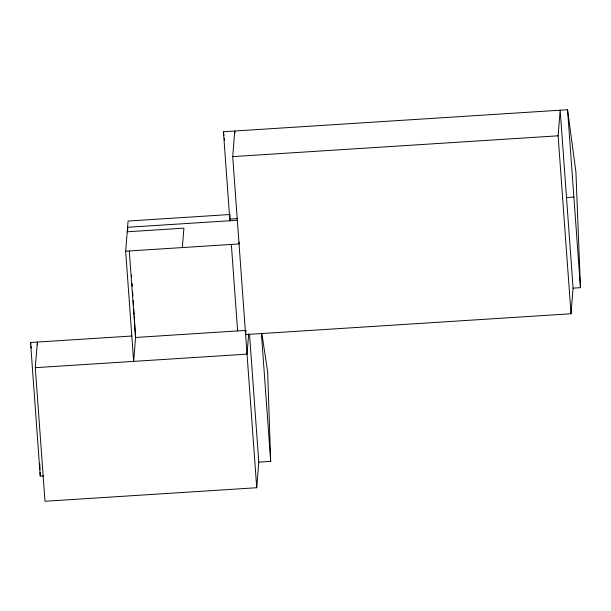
<?xml version="1.0" encoding="UTF-8"?>
<svg xmlns="http://www.w3.org/2000/svg" width="611" height="611" viewBox="0 0 611 611"><rect width="100%" height="100%" fill="white"/><g stroke="black" fill="none" stroke-linecap="round" stroke-linejoin="round"><path stroke-width="0.92" d="M249.509 334.209L258.781 462.122L256.727 487.731L44.985 501.272L35.293 367.669L37.355 342.061L37.561 344.902M134.237 316.635L135.573 337.463L133.649 361.384L125.66 251.197L128.089 221.029L230.133 214.507M182.353 247.57L183.911 228.163L127.218 231.783M256.727 487.731L232.707 156.615L234.769 131.006L234.907 132.9M229.629 220.747L230.057 215.416M239.191 242.109L239.038 243.949L125.66 251.197M245.912 330.887L245.614 334.568L571.018 313.764L573.08 288.148L560.172 110.201L558.11 135.81L571.018 313.764M248.662 333.889L247.035 354.136L35.293 367.669M229.896 220.953L223.427 131.732L567.543 109.728L575.906 171.836L580.45 287.682L573.08 288.148M232.707 156.615L558.11 135.81M229.767 219.059L237.32 218.578M566.504 197.529L573.874 197.063M237.183 220.266L127.584 227.277L127.791 230.126M43.641 475.877L40.242 476.091L30.55 342.496L131.93 336.012M246.126 330.391L135.573 337.463L129.303 251.022M258.781 462.122L270.688 461.358L267.664 371.931L261.852 333.4M30.55 342.496L30.833 344.375M31.115 346.254L31.398 348.133M223.427 131.732L223.931 135.497M224.313 138.315L224.565 140.202M567.543 109.728L580.45 287.682M261.409 333.446L270.688 461.358M231.348 244.499L237.618 330.933L237.503 329.085M131.556 274.988L131.678 276.875M132.106 283.504L132.289 286.345M132.656 292.02L132.9 295.808M133.198 300.543L133.504 305.279M133.748 309.059L134.114 314.741M39.822 463.726L40.013 469.431M40.112 472.288L40.242 476.091"/></g></svg>
